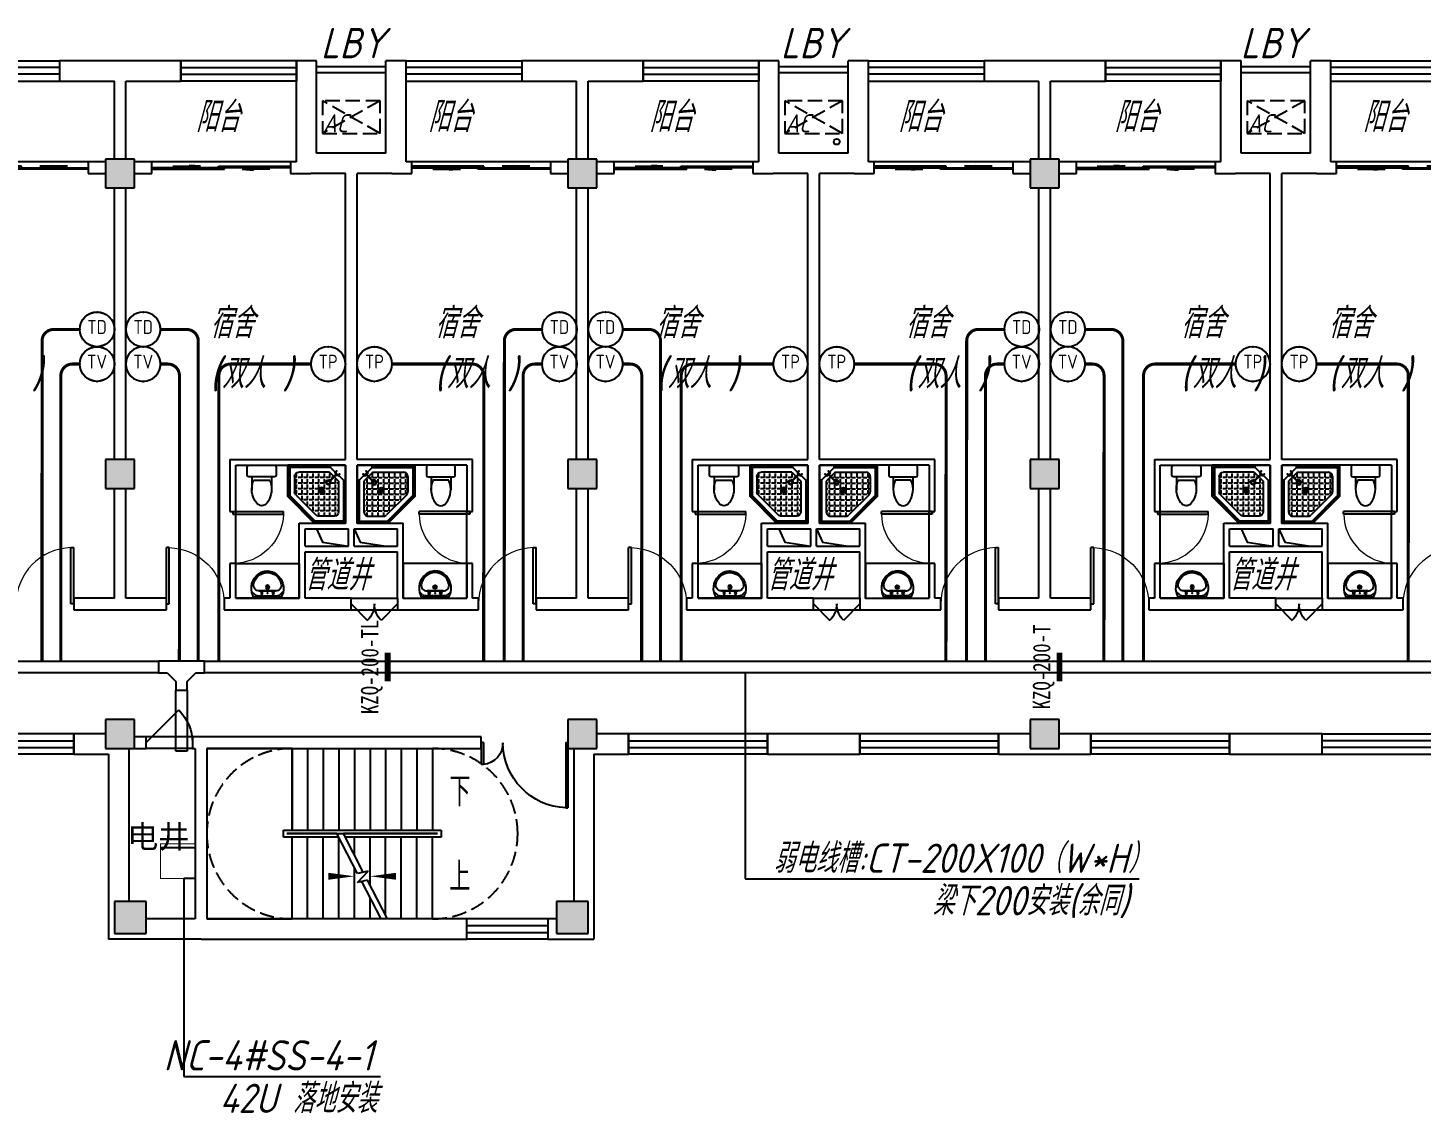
# Model space of a CAD drawing. Extents: x 0 to 2972856, y -1269770 to 0.
# Drawn here: x 2681560 to 2705669, y -1171358 to -1152575 of the extents above; entities that cross this region are included whole.
import ezdxf
from ezdxf.enums import TextEntityAlignment as Align

# ---------------------------------------------------------------- set-up
doc = ezdxf.new("R2010")
doc.units = 0
doc.header["$LTSCALE"] = 1000
doc.header["$PDSIZE"] = 50
doc.linetypes.add('DASH', pattern=[0.35, 0.25, -0.1])
doc.linetypes.add('接地线', pattern=[1.35002, 0.5, -1e-05, 1e-05, 0.5, -0.125, 0.1, -0.125])
for name, color, linetype in [('0000集水坑', 4, 'Continuous'), ('1-建筑底图', 8, 'Continuous'), ('CABLETRAY_DIM', 3, 'Continuous'), ('CABLETRAY_PDS', 4, 'Continuous'), ('EQUIP-通讯', 3, 'Continuous'), ('PUB_TEXT', 7, 'Continuous'), ('WIRE-综合布线', 4, 'Continuous'), ('抗震支吊架', 2, 'Continuous'), ('洁具', 251, 'Continuous'), ('电-线路-接地网', 6, '接地线'), ('空调外机', 251, 'Continuous')]:
    doc.layers.add(name, color=color, linetype=linetype)
doc.styles.add('_TCH_DIM', font='SIMPLEX', dxfattribs={"bigfont": 'GBCBIG'})
doc.styles.add('_TEL_ATTDEF', font='GBENOR', dxfattribs={"width": 0.8, "height": 3, "bigfont": 'GBCBIG'})
doc.styles.add('_TEL_DIM', font='SIMPLEX', dxfattribs={"width": 0.8, "height": 3.5, "bigfont": 'HZTXT'})
doc.styles.add('kzcad', font='', dxfattribs={"width": 0.8})
doc.styles.get("Standard").update_dxf_attribs({"font": 'gbeitc.shx', "bigfont": 'gbcbig.shx'})
doc.styles.add('黑体', font='')
doc.styles.get('kzcad').set_extended_font_data('SimSun')
doc.styles.get('黑体').set_extended_font_data('SimHei')
doc.linetypes.add('JIEDI', pattern='A,1.25,-0.25,0.25,-0.25,0.625,["/",Standard,S=0.6,R=0,X=0,Y=-0.3],0.625,-0.25,0.25,-0.25', length=4)

# ---------------------------------------------------------------- blocks, each defined once
blk = doc.blocks.new('19寸标准机柜')
at = {"layer": 'CABLETRAY_PDS'}
blk.add_line((-300, 0), (-100, 0), dxfattribs=at)
at = {"layer": '电-线路-接地网', "color": 3, "linetype": 'JIEDI', "const_width": 15}
blk.add_lwpolyline([(-300, 0), (300, 0), (300, -600), (-300, -600)], close=True, dxfattribs=at)
at = {"layer": '电-线路-接地网', "color": 3, "linetype": 'JIEDI'}
blk.add_lwpolyline([(-300, -531), (300, -531)], dxfattribs=at)
blk = doc.blocks.new('$equip$00003204')
at = {"const_width": 0.05}
blk.add_lwpolyline([(0, 0.5, -1), (0, -0.5, -1), (0, 0.5, 0.021884)], format="xyb", dxfattribs=at)
blk.add_circle((0, 0), 0.5)
for p in [(0, 0.5), (-0.5, 0), (0.5, 0), (0, -0.5)]:
    blk.add_point(p)
at = {"color": 7, "style": '_TEL_ATTDEF'}
blk.add_attdef('$TEXT$', text='', height=0.4, dxfattribs=at).set_placement((0, 0), align=Align.MIDDLE_CENTER)
at = {"color": 7, "style": '_TEL_DIM', "flags": 1}
for tag in ['A', 'REMARK']:
    blk.add_attdef(tag, text='', height=0.00002, dxfattribs=at).set_placement((0, 0), align=Align.MIDDLE_CENTER)
blk = doc.blocks.new('$equip$00003209')
at = {"const_width": 0.05}
blk.add_lwpolyline([(0, 0.5, -1), (0, -0.5, -1), (0, 0.5, 0.021884)], format="xyb", dxfattribs=at)
blk.add_circle((0, 0), 0.5)
for p in [(0, 0.5), (-0.5, 0), (0.5, 0), (0, -0.5)]:
    blk.add_point(p)
at = {"color": 7, "style": '_TEL_ATTDEF'}
blk.add_attdef('$TEXT$', text='', height=0.4, dxfattribs=at).set_placement((0, 0), align=Align.MIDDLE_CENTER)
at = {"color": 7, "style": '_TEL_DIM', "flags": 1}
for tag in ['A', 'REMARK']:
    blk.add_attdef(tag, text='', height=0.00002, dxfattribs=at).set_placement((0, 0), align=Align.MIDDLE_CENTER)
blk = doc.blocks.new('$equip$00003208')
at = {"const_width": 0.05}
blk.add_lwpolyline([(0, 0.5, -1), (0, -0.5, -1), (0, 0.5, 0.021884)], format="xyb", dxfattribs=at)
blk.add_circle((0, 0), 0.5)
for p in [(0, 0.5), (-0.5, 0), (0.5, 0), (0, -0.5)]:
    blk.add_point(p)
at = {"color": 7, "style": '_TEL_ATTDEF'}
blk.add_attdef('$TEXT$', text='', height=0.4, dxfattribs=at).set_placement((0, 0), align=Align.MIDDLE_CENTER)
at = {"color": 7, "style": '_TEL_DIM', "flags": 1}
for tag in ['A', 'REMARK']:
    blk.add_attdef(tag, text='', height=0.00002, dxfattribs=at).set_placement((0, 0), align=Align.MIDDLE_CENTER)
blk = doc.blocks.new('2t21gqw')
at = {"layer": '0000集水坑'}
blk.add_circle((20400, 400), 50, dxfattribs=at)
blk = doc.blocks.new('1F平面-CAD导入_dwg_Drawing4_t3_dwg_$plan$00001613-474159-1F-927810-1F')
at = {"layer": '洁具'}
for p, q in [((-30, 250), (-170, 250)), ((-200, 170), (-430, 170)), ((-260, -140), (-260, 140)), ((-200, -170), (-200, -220)), ((-170, -250), (-30, -250))]:
    blk.add_line(p, q, dxfattribs=at)
for points in [[(-200, 220), (-200, 170), (-200, -170), (-430, -170)], [(0, -220), (0, 220)]]:
    blk.add_lwpolyline(points, dxfattribs=at)
for centre, radius, start, end in [((-170, 220), 30, 90, 180), ((-30, 220), 30, 0, 90), ((-590, 0), 110, 123.4509, 236.5491), ((-413, -227), 398, 67.4505, 126.6381), ((-413, 227), 398, 233.3619, 292.5495), ((-170, -220), 30, 180, 270), ((-30, -220), 30, 270, 0)]:
    blk.add_arc(centre, radius, start, end, dxfattribs=at)
blk = doc.blocks.new('$lvtry$00000169')
at = {"color": 0}
for p, q in [((259, -36), (259, 0)), ((259, -36), (36, -259)), ((276, -120), (120, -276)), ((144, -151), (291, -298)), ((151, -144), (298, -291)), ((173, -309), (173, -239)), ((183, -213), (205, -213)), ((220, -213), (243, -213)), ((259, -24), (976, -24)), ((259, -36), (964, -36)), ((270, -213), (270, -143)), ((270, -213), (340, -213)), ((270, -263), (270, -239)), ((276, -120), (808, -120)), ((366, -213), (366, -143)), ((366, -213), (436, -213)), ((366, -309), (366, -239)), ((462, -213), (462, -143)), ((462, -213), (532, -213)), ((462, -309), (462, -239)), ((558, -213), (558, -143)), ((558, -213), (628, -213)), ((558, -309), (558, -239)), ((655, -213), (655, -143)), ((655, -213), (725, -213)), ((655, -309), (655, -239)), ((751, -213), (751, -143)), ((751, -213), (821, -213)), ((751, -309), (751, -239)), ((847, -213), (847, -143)), ((847, -213), (880, -213)), ((847, -309), (847, -239)), ((880, -192), (880, -460)), ((964, -36), (976, -24)), ((964, -36), (964, -525)), ((976, -24), (976, -530)), ((36, -259), (0, -259)), ((24, -259), (24, -976)), ((36, -259), (36, -964)), ((120, -276), (120, -808)), ((120, -309), (147, -309)), ((120, -405), (147, -405)), ((173, -309), (243, -309)), ((173, -405), (173, -335)), ((173, -405), (243, -405)), ((173, -501), (173, -431)), ((270, -405), (270, -335)), ((270, -405), (340, -405)), ((270, -501), (270, -431)), ((334, -309), (340, -309)), ((366, -309), (436, -309)), ((366, -405), (366, -335)), ((366, -405), (379, -405)), ((366, -501), (366, -431)), ((462, -309), (532, -309)), ((462, -405), (462, -335)), ((462, -405), (532, -405)), ((462, -501), (462, -431)), ((558, -309), (628, -309)), ((558, -405), (558, -335)), ((558, -405), (628, -405)), ((558, -501), (558, -431)), ((655, -309), (725, -309)), ((655, -405), (655, -335)), ((655, -405), (725, -405)), ((655, -501), (655, -431)), ((751, -309), (821, -309)), ((751, -405), (751, -335)), ((751, -405), (821, -405)), ((751, -501), (751, -431)), ((847, -309), (880, -309)), ((847, -405), (847, -335)), ((847, -405), (880, -405)), ((847, -501), (847, -431)), ((120, -501), (147, -501)), ((120, -598), (147, -598)), ((120, -694), (147, -694)), ((173, -501), (243, -501)), ((173, -598), (173, -528)), ((173, -598), (243, -598)), ((173, -694), (173, -624)), ((173, -694), (243, -694)), ((173, -790), (173, -720)), ((270, -501), (340, -501)), ((270, -598), (270, -528)), ((270, -598), (340, -598)), ((270, -694), (270, -624)), ((270, -694), (340, -694)), ((270, -790), (270, -720)), ((366, -501), (436, -501)), ((366, -598), (366, -528)), ((366, -598), (436, -598)), ((366, -694), (366, -624)), ((366, -694), (436, -694)), ((366, -790), (366, -720)), ((462, -501), (532, -501)), ((462, -598), (462, -528)), ((462, -598), (532, -598)), ((462, -694), (462, -624)), ((462, -694), (532, -694)), ((462, -790), (462, -720)), ((859, -511), (511, -859)), ((964, -525), (525, -964)), ((976, -530), (530, -976)), ((558, -501), (628, -501)), ((558, -598), (558, -528)), ((558, -598), (628, -598)), ((558, -694), (558, -624)), ((558, -694), (628, -694)), ((558, -790), (558, -720)), ((655, -501), (725, -501)), ((655, -598), (655, -528)), ((655, -598), (725, -598)), ((655, -694), (655, -624)), ((655, -694), (676, -694)), ((751, -501), (821, -501)), ((751, -598), (751, -528)), ((751, -598), (773, -598)), ((847, -501), (867, -501)), ((964, -525), (976, -530)), ((36, -964), (24, -976)), ((36, -964), (525, -964)), ((120, -790), (147, -790)), ((173, -790), (243, -790)), ((173, -878), (173, -816)), ((192, -880), (460, -880)), ((270, -790), (340, -790)), ((270, -880), (270, -816)), ((366, -790), (436, -790)), ((366, -880), (366, -816)), ((462, -790), (532, -790)), ((462, -880), (462, -816)), ((525, -964), (530, -976)), ((558, -790), (580, -790)), ((24, -976), (530, -976))]:
    blk.add_line(p, q, dxfattribs=at)
blk.add_lwpolyline([(0, 0), (0, -1000), (540, -1000), (1000, -540), (1000, 0)], close=True)
for points in [[(0, 0), (0, -1000)], [(0, 0), (1000, 0)], [(1000, 0), (1000, -540)], [(136, -190), (148, -178), (132, -162), (121, -174)], [(190, -136), (178, -148), (162, -132), (174, -121)], [(1000, -540), (540, -1000)], [(0, -1000), (540, -1000)]]:
    blk.add_lwpolyline(points, close=True, dxfattribs=at)
for radius in [43.8, 31.1]:
    blk.add_circle((416, -428), radius, dxfattribs=at)
for centre, radius, start, end in [((808, -192), 72, 0, 90), ((296, -296), 40.6, 142.583, 128.4197), ((296, -296), 28.6, 145.828, 125.6599), ((808, -460), 72, 315, 0), ((192, -808), 72, 180, 270), ((460, -808), 72, 270, 315)]:
    blk.add_arc(centre, radius, start, end, dxfattribs=at)
for p in [(103, -156, 0), (156, -102, 0), (416, -428, 0)]:
    blk.add_point(p, dxfattribs=at)
blk = doc.blocks.new('$lvtry$00000178')
at = {"color": 0}
for p, q in [((-238, 0), (238, 0)), ((-214, -36), (-272, -91)), ((-180, -23), (180, -23)), ((-142, -105), (140, -105)), ((140, -105), (-142, -105)), ((216, -37), (268, -91))]:
    blk.add_line(p, q, dxfattribs=at)
blk.add_lwpolyline([(-104, -430, 0.224698), (110, -425, 0.348046), (269, -79), (239, 0), (-241, 0), (-271, -79, 0.356844)], format="xyb", close=True, dxfattribs=at)
for centre, radius in [((-100, -65), 16.3), ((1, -172), 31.6), ((100, -65), 16.3)]:
    blk.add_circle(centre, radius, dxfattribs=at)
at = {"color": 0, "lineweight": 13}
blk.add_circle((1, -172), 23, dxfattribs=at)
at = {"color": 0}
for centre, radius, start, end in [((-142, -205), 100, 90, 190.5602), ((-1, -179), 243, 190.5602, 349.4398), ((-180, -73), 50, 90, 133.181), ((140, -205), 100, 349.4398, 90), ((180, -73), 50, 44.5607, 90)]:
    blk.add_arc(centre, radius, start, end, dxfattribs=at)
for p in [(0, -65), (1, -172)]:
    blk.add_point(p, dxfattribs=at)
blk = doc.blocks.new('A$C70365C93')
at = {"layer": '洁具'}
blk.add_lwpolyline([(-1900, 2300), (-1900, 1700), (-800, 1700), (-800, 2300)], close=True, dxfattribs=at)
blk.add_blockref('$lvtry$00000178', (-1350, 2280), dxfattribs=at)
at = {"layer": '洁具', "rotation": 180}
blk.add_blockref('$lvtry$00000169', (0, 0), dxfattribs=at)
at = {"layer": '洁具', "extrusion": (0, 0, -1), "xscale": -1, "zscale": -1, "rotation": 90}
blk.add_blockref('1F平面-CAD导入_dwg_Drawing4_t3_dwg_$plan$00001613-474159-1F-927810-1F', (1450, 0), dxfattribs=at)
blk = doc.blocks.new('A$Cf5a72a1b')
at = {"layer": '空调外机', "linetype": 'DASH'}
for p, q in [((1000, 563), (0, 0)), ((1000, 0), (0, 563))]:
    blk.add_line(p, q, dxfattribs=at)
blk.add_lwpolyline([(1000, 563), (0, 563), (0, 0), (1000, 0)], close=True, dxfattribs=at)
at = {"layer": 'PUB_TEXT'}
blk.add_text('AC', height=315, dxfattribs=at).set_placement((5, 18))
blk = doc.blocks.new('$WINLIB2D$00000001')
at = {"color": 0}
for points in [[(-0.5, 0.5), (-0.5, -0.5)], [(-0.5, 0.5), (0.5, 0.5)], [(0.5, -0.5), (0.5, 0.5)], [(0.5, 0.167), (-0.5, 0.167)], [(0.5, -0.167), (-0.5, -0.167)], [(-0.5, -0.5), (0.5, -0.5)]]:
    blk.add_lwpolyline(points, dxfattribs=at)
blk = doc.blocks.new('$DorLib2D$00000131')
at = {"color": 0, "linetype": 'Continuous'}
for p, q in [((-0.5, 0.125), (-0.5, 0)), ((0.019, 0.125), (-0.5, 0.125)), ((0.019, 0), (0.019, 0.125)), ((0.15, 0.125), (0.232, 0.197)), ((0.35, 0.125), (0.15, 0.125)), ((0.232, 0.197), (0.232, 0.125)), ((-0.5, 0), (0.019, 0)), ((-0.024, 0), (0.5, 0)), ((-0.024, -0.125), (-0.024, 0)), ((0.5, 0), (0.5, -0.125)), ((-0.35, -0.125), (-0.15, -0.125)), ((-0.232, -0.197), (-0.232, -0.125)), ((-0.15, -0.125), (-0.232, -0.197)), ((0.5, -0.125), (-0.024, -0.125))]:
    blk.add_line(p, q, dxfattribs=at)
blk = doc.blocks.new('$DorLib2D$00000114')
at = {"color": 0}
blk.add_line((0.5, 0), (-0.207, 0.707), dxfattribs=at)
blk.add_arc((0.5, 0), 1, 135, 180, dxfattribs=at)
blk = doc.blocks.new('$DorLib2D$00000225')
at = {"color": 0}
for p, q in [((0.475, -0.001), (0.475, 0.752)), ((0.475, 0.752), (0.5, 0.752)), ((0.5, -0.001), (0.5, 0.752)), ((-0.5, 0), (-0.5, 0.252)), ((-0.475, 0.252), (-0.5, 0.252)), ((-0.475, 0), (-0.475, 0.252)), ((-0.475, 0), (-0.5, 0)), ((0.475, -0.001), (0.5, -0.001))]:
    blk.add_line(p, q, dxfattribs=at)
for centre, radius, start, end in [((0.505, -0.002), 0.755, 92.2493, 179.7238), ((-0.501, 0.003), 0.251, 359.7899, 84.0974)]:
    blk.add_arc(centre, radius, start, end, dxfattribs=at)
blk = doc.blocks.new('$DorLib2D$00000116')
at = {"color": 0}
for p, q in [((-0.5, 0), (-0.146, 0.354)), ((0.5, 0), (0.146, 0.354))]:
    blk.add_line(p, q, dxfattribs=at)
for centre, start, end in [((-0.5, 0), 0, 45), ((0.5, 0), 135, 180)]:
    blk.add_arc(centre, 0.5, start, end, dxfattribs=at)
blk = doc.blocks.new('$DorLib2D$00000001')
for p, q in [((0.45, 0.975), (0.5, 0.975)), ((0.45, 0), (0.45, 0.975)), ((0.5, 0), (0.5, 0.975)), ((0.5, 0), (0.45, 0))]:
    blk.add_line(p, q)
at = {"lineweight": 13}
blk.add_arc((0.475, 0), 0.975, 91.4693, 180, dxfattribs=at)
blk = doc.blocks.new('1-三层建筑底图')
at = {"layer": '1-建筑底图'}
for points in [[(7950, 75700), (7450, 75700), (7450, 75200), (7950, 75200)], [(15950, 75700), (15450, 75700), (15450, 75200), (15950, 75200)], [(23950, 75700), (23450, 75700), (23450, 75200), (23950, 75200)], [(7950, 70500), (7450, 70500), (7450, 70000), (7950, 70000)], [(15950, 70500), (15450, 70500), (15450, 70000), (15950, 70000)], [(23950, 70500), (23450, 70500), (23450, 70000), (23950, 70000)], [(7950, 66000), (7450, 66000), (7450, 65500), (7950, 65500)], [(15950, 66000), (15450, 66000), (15450, 65500), (15950, 65500)], [(23950, 66000), (23450, 66000), (23450, 65500), (23950, 65500)], [(8150, 62850), (7600, 62850), (7600, 62300), (8150, 62300)], [(15800, 62850), (15250, 62850), (15250, 62300), (15800, 62300)]]:
    blk.add_hatch(color=256, dxfattribs=at).paths.add_polyline_path(points)
for p, q in [((7700, 77400), (6650, 77400)), ((6650, 77400), (6650, 77050)), ((8750, 77400), (7700, 77400)), ((8750, 77050), (8750, 77400)), ((11100, 77400), (10750, 77400)), ((10750, 77400), (10750, 77050)), ((11100, 75800), (11100, 77400)), ((12300, 75800), (12300, 77400)), ((12650, 77400), (12300, 77400)), ((12650, 77050), (12650, 77400)), ((15700, 77400), (14650, 77400)), ((14650, 77400), (14650, 77050)), ((16750, 77400), (15700, 77400)), ((16750, 77050), (16750, 77400)), ((19100, 77400), (18750, 77400)), ((18750, 77400), (18750, 77050)), ((19100, 75800), (19100, 77400)), ((20300, 75800), (20300, 77400)), ((20650, 77400), (20300, 77400)), ((20650, 77050), (20650, 77400)), ((23700, 77400), (22650, 77400)), ((22650, 77400), (22650, 77050)), ((24750, 77400), (23700, 77400)), ((24750, 77050), (24750, 77400)), ((27100, 77400), (26750, 77400)), ((26750, 77400), (26750, 77050)), ((27100, 75800), (27100, 77400)), ((28650, 77400), (28300, 77400)), ((28300, 75800), (28300, 77400)), ((28650, 77050), (28650, 77400)), ((6650, 77050), (7600, 77050)), ((7600, 75700), (7600, 77050)), ((7800, 77050), (8750, 77050)), ((7800, 75700), (7800, 77050)), ((10750, 75650), (10750, 77050)), ((12650, 75650), (12650, 77050)), ((14650, 77050), (15600, 77050)), ((15600, 75700), (15600, 77050)), ((15800, 77050), (16750, 77050)), ((15800, 75700), (15800, 77050)), ((18750, 75650), (18750, 77050)), ((20650, 75650), (20650, 77050)), ((22650, 77050), (23600, 77050)), ((23600, 75700), (23600, 77050)), ((23800, 77050), (24750, 77050)), ((23800, 75700), (23800, 77050)), ((26750, 75650), (26750, 77050)), ((28650, 75650), (28650, 77050)), ((11700, 75800), (11100, 75800)), ((12300, 75800), (11700, 75800)), ((19700, 75800), (19100, 75800)), ((20300, 75800), (19700, 75800)), ((27700, 75800), (27100, 75800)), ((28300, 75800), (27700, 75800)), ((7150, 75650), (4750, 75650)), ((7450, 75650), (7150, 75650)), ((7150, 75650), (7150, 75450)), ((7950, 75700), (7450, 75700)), ((7450, 75700), (7450, 75200)), ((7950, 75200), (7950, 75700)), ((8250, 75650), (7950, 75650)), ((8250, 75450), (8250, 75650)), ((10650, 75650), (8250, 75650)), ((10750, 75650), (10650, 75650)), ((10650, 75650), (10650, 75450)), ((12750, 75650), (12650, 75650)), ((15150, 75650), (12750, 75650)), ((12750, 75450), (12750, 75650)), ((15450, 75650), (15150, 75650)), ((15150, 75650), (15150, 75450)), ((15950, 75700), (15450, 75700)), ((15450, 75700), (15450, 75200)), ((15950, 75200), (15950, 75700)), ((16250, 75650), (15950, 75650)), ((16250, 75450), (16250, 75650)), ((18650, 75650), (16250, 75650)), ((18750, 75650), (18650, 75650)), ((18650, 75650), (18650, 75450)), ((20750, 75650), (20650, 75650)), ((23150, 75650), (20750, 75650)), ((20750, 75450), (20750, 75650)), ((23450, 75650), (23150, 75650)), ((23150, 75650), (23150, 75450)), ((23950, 75700), (23450, 75700)), ((23450, 75700), (23450, 75200)), ((23950, 75200), (23950, 75700)), ((24250, 75650), (23950, 75650)), ((24250, 75450), (24250, 75650)), ((26650, 75650), (24250, 75650)), ((26750, 75650), (26650, 75650)), ((26650, 75650), (26650, 75450)), ((28750, 75650), (28650, 75650)), ((31150, 75650), (28750, 75650)), ((28750, 75450), (28750, 75650)), ((7150, 75450), (7450, 75450)), ((7950, 75450), (8250, 75450)), ((10650, 75450), (11000, 75450)), ((11600, 75450), (11000, 75450)), ((11600, 70500), (11600, 75450)), ((12400, 75450), (11800, 75450)), ((11800, 70500), (11800, 75450)), ((12400, 75450), (12750, 75450)), ((15150, 75450), (15450, 75450)), ((15950, 75450), (16250, 75450)), ((18650, 75450), (19000, 75450)), ((19600, 75450), (19000, 75450)), ((19600, 70500), (19600, 75450)), ((20400, 75450), (19800, 75450)), ((19800, 70500), (19800, 75450)), ((20400, 75450), (20750, 75450)), ((23150, 75450), (23450, 75450)), ((23950, 75450), (24250, 75450)), ((26650, 75450), (27000, 75450)), ((27600, 75450), (27000, 75450)), ((27600, 70500), (27600, 75450)), ((28400, 75450), (27800, 75450)), ((27800, 70500), (27800, 75450)), ((28400, 75450), (28750, 75450)), ((7450, 75200), (7950, 75200)), ((7600, 70500), (7600, 75200)), ((7800, 70500), (7800, 75200)), ((15450, 75200), (15950, 75200)), ((15600, 70500), (15600, 75200)), ((15800, 70500), (15800, 75200)), ((23450, 75200), (23950, 75200)), ((23600, 70500), (23600, 75200)), ((23800, 70500), (23800, 75200)), ((7950, 70500), (7450, 70500)), ((7450, 70500), (7450, 70000)), ((7950, 70000), (7950, 70500)), ((9600, 70500), (11600, 70500)), ((9600, 70500), (9600, 69600)), ((9700, 70400), (11600, 70400)), ((9700, 69600), (9700, 70400)), ((11600, 69400), (11600, 70400)), ((13800, 70500), (11800, 70500)), ((11800, 69400), (11800, 70400)), ((13700, 70400), (11800, 70400)), ((13700, 70400), (13700, 69600)), ((13800, 69600), (13800, 70500)), ((15950, 70500), (15450, 70500)), ((15450, 70500), (15450, 70000)), ((15950, 70000), (15950, 70500)), ((17600, 70500), (19600, 70500)), ((17600, 70500), (17600, 69600)), ((17700, 70400), (19600, 70400)), ((17700, 69600), (17700, 70400)), ((19600, 69400), (19600, 70400)), ((21800, 70500), (19800, 70500)), ((19800, 69400), (19800, 70400)), ((21700, 70400), (19800, 70400)), ((21700, 70400), (21700, 69600)), ((21800, 69600), (21800, 70500)), ((23950, 70500), (23450, 70500)), ((23450, 70500), (23450, 70000)), ((23950, 70000), (23950, 70500)), ((25600, 70500), (27600, 70500)), ((25600, 70500), (25600, 69600)), ((25700, 70400), (27600, 70400)), ((25700, 69600), (25700, 70400)), ((27600, 69400), (27600, 70400)), ((29800, 70500), (27800, 70500)), ((27800, 69400), (27800, 70400)), ((29700, 70400), (27800, 70400)), ((29700, 70400), (29700, 69600)), ((29800, 69600), (29800, 70500)), ((7450, 70000), (7950, 70000)), ((7600, 68100), (7600, 70000)), ((7800, 68100), (7800, 70000)), ((15450, 70000), (15950, 70000)), ((15600, 68100), (15600, 70000)), ((15800, 68100), (15800, 70000)), ((23450, 70000), (23950, 70000)), ((23600, 68100), (23600, 70000)), ((23800, 68100), (23800, 70000)), ((9600, 69600), (9700, 69600)), ((9700, 68700), (9700, 69600)), ((13700, 68700), (13700, 69600)), ((13700, 69600), (13800, 69600)), ((17600, 69600), (17700, 69600)), ((17700, 68700), (17700, 69600)), ((21700, 68700), (21700, 69600)), ((21700, 69600), (21800, 69600)), ((25600, 69600), (25700, 69600)), ((25700, 68700), (25700, 69600)), ((29700, 68700), (29700, 69600)), ((29700, 69600), (29800, 69600)), ((10800, 69400), (11600, 69400)), ((10800, 68900), (10800, 69400)), ((10900, 69300), (11650, 69300)), ((10900, 69000), (10900, 69300)), ((11650, 69000), (11650, 69300)), ((11750, 69300), (12500, 69300)), ((11750, 69000), (11750, 69300)), ((11800, 69400), (12600, 69400)), ((12500, 69000), (12500, 69300)), ((12600, 68900), (12600, 69400)), ((18800, 69400), (19600, 69400)), ((18800, 68900), (18800, 69400)), ((18900, 69300), (19650, 69300)), ((18900, 69000), (18900, 69300)), ((19650, 69000), (19650, 69300)), ((19750, 69300), (20500, 69300)), ((19750, 69000), (19750, 69300)), ((19800, 69400), (20600, 69400)), ((20500, 69000), (20500, 69300)), ((20600, 68900), (20600, 69400)), ((26800, 69400), (27600, 69400)), ((26800, 68900), (26800, 69400)), ((26900, 69300), (27650, 69300)), ((26900, 69000), (26900, 69300)), ((27650, 69000), (27650, 69300)), ((27750, 69300), (28500, 69300)), ((27750, 69000), (27750, 69300)), ((27800, 69400), (28600, 69400)), ((28500, 69000), (28500, 69300)), ((28600, 68900), (28600, 69400)), ((10900, 69000), (11650, 69000)), ((11750, 69000), (12500, 69000)), ((18900, 69000), (19650, 69000)), ((19750, 69000), (20500, 69000)), ((26900, 69000), (27650, 69000)), ((27750, 69000), (28500, 69000)), ((10800, 68100), (10800, 68900)), ((10900, 68900), (11700, 68900)), ((10900, 68100), (10900, 68900)), ((11700, 68900), (12500, 68900)), ((12500, 68100), (12500, 68900)), ((12600, 68100), (12600, 68900)), ((18800, 68100), (18800, 68900)), ((18900, 68900), (19700, 68900)), ((18900, 68100), (18900, 68900)), ((19700, 68900), (20500, 68900)), ((20500, 68100), (20500, 68900)), ((20600, 68100), (20600, 68900)), ((26800, 68100), (26800, 68900)), ((26900, 68900), (27700, 68900)), ((26900, 68100), (26900, 68900)), ((27700, 68900), (28500, 68900)), ((28500, 68100), (28500, 68900)), ((28600, 68100), (28600, 68900)), ((9700, 68700), (9600, 68700)), ((9600, 68700), (9600, 68100)), ((9700, 68100), (9700, 68700)), ((13800, 68700), (13700, 68700)), ((13700, 68700), (13700, 68100)), ((13800, 68100), (13800, 68700)), ((17700, 68700), (17600, 68700)), ((17600, 68700), (17600, 68100)), ((17700, 68100), (17700, 68700)), ((21800, 68700), (21700, 68700)), ((21700, 68700), (21700, 68100)), ((21800, 68100), (21800, 68700)), ((25700, 68700), (25600, 68700)), ((25600, 68700), (25600, 68100)), ((25700, 68100), (25700, 68700)), ((29800, 68700), (29700, 68700)), ((29700, 68700), (29700, 68100)), ((29800, 68100), (29800, 68700)), ((7600, 68100), (6900, 68100)), ((6900, 68100), (6900, 67900)), ((8500, 68100), (7800, 68100)), ((8500, 67900), (8500, 68100)), ((9600, 68100), (9500, 68100)), ((9500, 68100), (9500, 67900)), ((9700, 68100), (10800, 68100)), ((11700, 68100), (10900, 68100)), ((11700, 68100), (12500, 68100)), ((11700, 67900), (11700, 68100)), ((12500, 68100), (12500, 67900)), ((12600, 68100), (13700, 68100)), ((13900, 68100), (13800, 68100)), ((13900, 67900), (13900, 68100)), ((15600, 68100), (14900, 68100)), ((14900, 68100), (14900, 67900)), ((16500, 68100), (15800, 68100)), ((16500, 67900), (16500, 68100)), ((17600, 68100), (17500, 68100)), ((17500, 68100), (17500, 67900)), ((17700, 68100), (18800, 68100)), ((19700, 68100), (18900, 68100)), ((19700, 68100), (20500, 68100)), ((19700, 67900), (19700, 68100)), ((20500, 68100), (20500, 67900)), ((20600, 68100), (21700, 68100)), ((21900, 68100), (21800, 68100)), ((21900, 67900), (21900, 68100)), ((23600, 68100), (22900, 68100)), ((22900, 68100), (22900, 67900)), ((24500, 68100), (23800, 68100)), ((24500, 67900), (24500, 68100)), ((25600, 68100), (25500, 68100)), ((25500, 68100), (25500, 67900)), ((25700, 68100), (26800, 68100)), ((27700, 68100), (26900, 68100)), ((27700, 68100), (28500, 68100)), ((27700, 67900), (27700, 68100)), ((28500, 68100), (28500, 67900)), ((28600, 68100), (29700, 68100)), ((29900, 68100), (29800, 68100)), ((29900, 67900), (29900, 68100)), ((6900, 67900), (7700, 67900)), ((7700, 67900), (8500, 67900)), ((9500, 67900), (9600, 67900)), ((9600, 67900), (10800, 67900)), ((10800, 67900), (11700, 67900)), ((11700, 67900), (12500, 67900)), ((12500, 67900), (12600, 67900)), ((12600, 67900), (13800, 67900)), ((13800, 67900), (13900, 67900)), ((14900, 67900), (15700, 67900)), ((15700, 67900), (16500, 67900)), ((17500, 67900), (17600, 67900)), ((17600, 67900), (18800, 67900)), ((18800, 67900), (19700, 67900)), ((19700, 67900), (20500, 67900)), ((20500, 67900), (20600, 67900)), ((20600, 67900), (21800, 67900)), ((21800, 67900), (21900, 67900)), ((22900, 67900), (23700, 67900)), ((23700, 67900), (24500, 67900)), ((25500, 67900), (25600, 67900)), ((25600, 67900), (26800, 67900)), ((26800, 67900), (27700, 67900)), ((27700, 67900), (28500, 67900)), ((28500, 67900), (28600, 67900)), ((28600, 67900), (29800, 67900)), ((29800, 67900), (29900, 67900)), ((7950, 66000), (7450, 66000)), ((7450, 66000), (7450, 65500)), ((7950, 65500), (7950, 66000)), ((15950, 66000), (15450, 66000)), ((15450, 66000), (15450, 65500)), ((15950, 65500), (15950, 66000)), ((23950, 66000), (23450, 66000)), ((23450, 66000), (23450, 65500)), ((23950, 65500), (23950, 66000)), ((7450, 65750), (6900, 65750)), ((6900, 65750), (6900, 65400)), ((8150, 65700), (7950, 65700)), ((8150, 65500), (8150, 65700)), ((8950, 65700, 100), (8150, 65700, 100)), ((9100, 65700), (8950, 65700)), ((8950, 65700), (8950, 65500)), ((13950, 65700), (9100, 65700)), ((13950, 65500), (13950, 65700)), ((16500, 65750), (15950, 65750)), ((16500, 65400), (16500, 65750)), ((20500, 65750), (18900, 65750)), ((18900, 65750), (18900, 65400)), ((20500, 65400), (20500, 65750)), ((23450, 65750), (22900, 65750)), ((22900, 65750), (22900, 65400)), ((24500, 65750), (23950, 65750)), ((24500, 65400), (24500, 65750)), ((28500, 65750), (26900, 65750)), ((26900, 65750), (26900, 65400)), ((28500, 65400), (28500, 65750)), ((6900, 65400), (7500, 65400)), ((7450, 65500), (7950, 65500)), ((7500, 65400), (7500, 62200)), ((7850, 65500), (7850, 62850)), ((7950, 65500), (8150, 65500)), ((8950, 65500, 100), (8150, 65500, 100)), ((8950, 65500), (9000, 65500)), ((9000, 65500), (9000, 62550)), ((9200, 65500), (9200, 62550)), ((9200, 65500), (13950, 65500)), ((10675, 65500), (9200, 65500)), ((9200, 65500), (9200, 62550)), ((10675, 65500), (13105, 65500)), ((10675, 65500), (10675, 64085)), ((10675, 64085), (10675, 65500)), ((10945, 65500), (10945, 64085)), ((11215, 65500), (11215, 64085)), ((11485, 65500), (11485, 64085)), ((11755, 65500), (11755, 64085)), ((12025, 65500), (12025, 64085)), ((12295, 65500), (12295, 64085)), ((12565, 65500), (12565, 64085)), ((12835, 65500), (12835, 64085)), ((13105, 65500), (13105, 64085)), ((15450, 65500), (15950, 65500)), ((15550, 65500), (15550, 62850)), ((15900, 65400), (16500, 65400)), ((15900, 65400), (15900, 62200)), ((18900, 65400), (20500, 65400)), ((22900, 65400), (23700, 65400)), ((23450, 65500), (23950, 65500)), ((23700, 65400), (24500, 65400)), ((26900, 65400), (28500, 65400)), ((10525, 63965), (10525, 64085)), ((10525, 64085), (13255, 64085)), ((11481.6, 63965), (10525, 63965)), ((11450.4, 64025), (10585, 64025)), ((10585, 64025), (10585, 64025)), ((10585, 64025), (11450.4, 64025)), ((11450.4, 64025), (10675, 64025)), ((10675, 64025), (13105, 64025)), ((10675, 62550), (10675, 63965)), ((10675, 62550), (10675, 63965)), ((10945, 62550), (10945, 63965)), ((11215, 62550), (11215, 63965)), ((11807.2, 63338.3), (11450.4, 64025)), ((11485, 62550), (11485, 63958.5)), ((13105, 64025), (11563.1, 64025)), ((11908.3, 63360.7), (11563.1, 64025)), ((13195, 64025), (11563.1, 64025)), ((11563.1, 64025), (13195, 64025)), ((13255, 63965), (11594.3, 63965)), ((11755, 63655.7), (11755, 63965)), ((12025, 63136.1), (12025, 63965)), ((12295, 62616.5), (12295, 63965)), ((12565, 62550), (12565, 63965)), ((12835, 62550), (12835, 63965)), ((13105, 64025), (13105, 64025)), ((13105, 62550), (13105, 63965)), ((13195, 64025), (13195, 64025)), ((13255, 64085), (13255, 63965)), ((11755, 62550), (11755, 63438.9)), ((11989.6, 63378.6), (11807.2, 63338.3)), ((11807.7, 63180.5), (11989.6, 63378.6)), ((11982, 63218.9), (11807.7, 63180.5)), ((12216.9, 62550), (11880.9, 63196.6)), ((12329.6, 62550), (11982, 63218.9)), ((8150, 62850), (7600, 62850)), ((7600, 62850), (7600, 62300)), ((8150, 62300), (8150, 62850)), ((12025, 62550), (12025, 62919.3)), ((15800, 62850), (15250, 62850)), ((15250, 62850), (15250, 62300)), ((15800, 62300), (15800, 62850)), ((9000, 62550), (8150, 62550)), ((13699, 62550), (9200, 62550)), ((9200, 62550), (10675, 62550)), ((12216.9, 62550), (10675, 62550)), ((13105, 62550), (12329.6, 62550)), ((13699, 62200), (13699, 62550)), ((15250, 62550), (15099, 62550)), ((15099, 62550), (15099, 62200)), ((7600, 62300), (8150, 62300)), ((15250, 62300), (15800, 62300)), ((9100, 62200), (7500, 62200)), ((9100, 62200), (13699, 62200)), ((15099, 62200), (15900, 62200))]:
    blk.add_line(p, q, dxfattribs=at)
at = {"layer": '1-建筑底图', "color": 9, "linetype": 'DASH'}
for p, q in [((9200, 64025), (9200, 64025)), ((14580, 64025), (14580, 64025))]:
    blk.add_line(p, q, dxfattribs=at)
at = {"layer": '1-建筑底图'}
for points in [[(11100, 77300), (12300, 77300)], [(11100, 77200), (12300, 77200)], [(19100, 77300), (20300, 77300)], [(19100, 77200), (20300, 77200)], [(27100, 77300), (28300, 77300)], [(27100, 77200), (28300, 77200)], [(11100, 69300), (11203.6, 69069.7), (11650, 69000)], [(11750, 69300), (11853.6, 69069.7), (12300, 69000)], [(19100, 69300), (19203.6, 69069.7), (19650, 69000)], [(19750, 69300), (19853.6, 69069.7), (20300, 69000)], [(27100, 69300), (27203.6, 69069.7), (27650, 69000)], [(27750, 69300), (27853.6, 69069.7), (28300, 69000)]]:
    blk.add_lwpolyline(points, dxfattribs=at)
at = {"layer": '1-建筑底图', "color": 9, "linetype": 'DASH'}
for points in [[(10675, 65500, 0.4142136), (9200, 64025)], [(13105, 65500, -0.4142136), (14580, 64025)], [(10675, 62550, -0.4142136), (9200, 64025)], [(13105, 62550, 0.4142136), (14580, 64025)]]:
    blk.add_lwpolyline(points, format="xyb", dxfattribs=at)
at = {"layer": '1-建筑底图'}
for points in [[(13240, 64762.5, 0, 0, 0), (9937.5, 64762.5, 0, 0, 0), (9937.5, 63287.5, 0, 0, 0), (11755, 63287.5, 0, 120, 0), (11305, 63287.5, 0, 0, 0)], [(13240, 63287.5, 0, 0, 0), (12025, 63287.5, 0, 120, 0), (12475, 63287.5, 0, 0, 0)]]:
    blk.add_lwpolyline(points, format="xyseb", dxfattribs=at)
for name, p, xscale, yscale, zscale, rotation in [('$WINLIB2D$00000001', (5650, 77225), -2000, 350, -2000, 180.000000000001), ('$WINLIB2D$00000001', (9750, 77225), 2000, 350, 2000, 179.999999999997), ('$WINLIB2D$00000001', (13650, 77225), -2000, 350, -2000, 179.9999999999959), ('$WINLIB2D$00000001', (17750, 77225), 2000, 350, 2000, 180.0000000000061), ('$WINLIB2D$00000001', (21650, 77225), -2000, 350, -2000, 179.9999999999959), ('$WINLIB2D$00000001', (25750, 77225), 2000, 350, 2000, 180.000000000002), ('$WINLIB2D$00000001', (29650, 77225), -2000, 350, -2000, 180), ('$DorLib2D$00000131', (5950, 75550), -2400, -200, -2400, 180), ('$DorLib2D$00000131', (9450, 75550), 2400, -200, 2400, 180), ('$DorLib2D$00000131', (13950, 75550), -2400, -200, -2400, 180), ('$DorLib2D$00000131', (17450, 75550), 2400, -200, 2400, 180), ('$DorLib2D$00000131', (21950, 75550), -2400, -200, -2400, 180), ('$DorLib2D$00000131', (25450, 75550), 2400, -200, 2400, 180), ('$DorLib2D$00000131', (29950, 75550), -2400, -200, -2400, 180), ('$DorLib2D$00000001', (9650, 69150), 900, -900, 900, 90), ('$DorLib2D$00000001', (13750, 69150), 900, 900, 900, 90), ('$DorLib2D$00000001', (17650, 69150), 900, -900, 900, 90), ('$DorLib2D$00000001', (21750, 69150), 900, 900, 900, 90), ('$DorLib2D$00000001', (25650, 69150), 900, -900, 900, 90), ('$DorLib2D$00000001', (29750, 69150), 900, 900, 900, 90), ('$DorLib2D$00000114', (8550, 65600), 800, -800, 200, 180), ('$WINLIB2D$00000001', (5700, 65575), 2400, 350, 2400, 179.9999999999996), ('$DorLib2D$00000225', (14700, 65600), -1500, 1500, 200, 180), ('$WINLIB2D$00000001', (17700, 65575), -2400, -350, -2400, 359.9999999999807), ('$WINLIB2D$00000001', (21700, 65575), -2400, -350, -2400, 359.9999999999807), ('$WINLIB2D$00000001', (25700, 65575), -2400, -350, -2400, 359.9999999999812), ('$WINLIB2D$00000001', (29700, 65575), 2400, -350, 2400, 359.9999999999812), ('$WINLIB2D$00000001', (14399, 62375), 1400, -350, 1400, 180)]:
    blk.add_blockref(name, p, dxfattribs=dict(at, xscale=xscale, yscale=yscale, zscale=zscale, rotation=rotation))
for name, p in [('A$Cf5a72a1b', (11200.5, 76143.8)), ('A$Cf5a72a1b', (19200.5, 76143.8)), ('A$Cf5a72a1b', (27200.5, 76143.8)), ('2t21gqw', (-300, 75600))]:
    blk.add_blockref(name, p, dxfattribs=at)
at = {"layer": '1-建筑底图', "xscale": -1, "rotation": 180}
for p in [(11600, 70400), (19600, 70400), (27600, 70400)]:
    blk.add_blockref('A$C70365C93', p, dxfattribs=at)
at = {"layer": '1-建筑底图', "rotation": 180}
for p in [(11800, 70400), (19800, 70400), (27800, 70400)]:
    blk.add_blockref('A$C70365C93', p, dxfattribs=at)
at = {"layer": '1-建筑底图'}
for name, p, xscale, yscale, zscale in [('$DorLib2D$00000001', (6400, 68000), 1000, 1000, 1000), ('$DorLib2D$00000001', (9000, 68000), -1000, 1000, -1000), ('$DorLib2D$00000001', (14400, 68000), 1000, 1000, 1000), ('$DorLib2D$00000001', (17000, 68000), -1000, 1000, -1000), ('$DorLib2D$00000001', (22400, 68000), 1000, 1000, 1000), ('$DorLib2D$00000001', (25000, 68000), -1000, 1000, -1000), ('$DorLib2D$00000001', (30400, 68000), 1000, 1000, 1000), ('$DorLib2D$00000116', (12100, 68000), 800, -800, 200), ('$DorLib2D$00000116', (20100, 68000), 800, -800, 200), ('$DorLib2D$00000116', (28100, 68000), 800, -800, 200)]:
    blk.add_blockref(name, p, dxfattribs=dict(at, xscale=xscale, yscale=yscale, zscale=zscale))
for s, p in [('LBY', (11172.4, 77445.1)), ('LBY', (19130.1, 77445.1)), ('LBY', (27087.7, 77445.1)), ('阳台', (9007.2, 76168.1)), ('阳台', (13027, 76168.1)), ('阳台', (16853.7, 76168.1)), ('阳台', (21164.3, 76168.1)), ('阳台', (24903.3, 76168.1)), ('阳台', (29204, 76168.1)), ('宿舍', (9250.7, 72600.3)), ('宿舍', (13140.6, 72600.3)), ('宿舍', (16961.4, 72600.3)), ('宿舍', (21283.6, 72600.3)), ('宿舍', (26045.4, 72600.3)), ('宿舍', (28604.1, 72600.3)), (')', (6171.2, 71728.2)), ('(', (9250.7, 71728.2)), ('双人', (9460.7, 71728.2)), (')', (10510.7, 71728.2)), ('(', (13140.6, 71728.2)), ('双人', (13350.6, 71728.2)), (')', (14400.6, 71728.2)), ('(', (16961.4, 71728.2)), ('双人', (17171.4, 71728.2)), (')', (18221.4, 71728.2)), ('(', (21283.6, 71728.2)), ('双人', (21493.6, 71728.2)), (')', (22543.6, 71728.2)), ('(', (26045.4, 71728.2)), ('双人', (26255.4, 71728.2)), (')', (27305.4, 71728.2)), ('(', (28604.1, 71728.2)), ('双人', (28814.1, 71728.2)), (')', (29864.1, 71728.2)), ('管道井', (10885.3, 68237)), ('管道井', (18885.3, 68237)), ('管道井', (26885.3, 68237))]:
    blk.add_text(s, height=525, dxfattribs=at).set_placement(p)
at = {"layer": '1-建筑底图', "color": 7, "style": '_TCH_DIM'}
for s, p in [('下', (13397.5, 64500)), ('上', (13397.5, 63025))]:
    blk.add_text(s, height=506.4, dxfattribs=at).set_placement(p)
at = {"layer": '1-建筑底图', "style": '黑体'}
blk.add_text('电井', height=394.3, dxfattribs=at).set_placement((7822.7, 63776.1))

msp = doc.modelspace()

# ---------------------------------------------------------------- linework, layer by layer
at = {"layer": 'CABLETRAY_DIM', "linetype": 'ByBlock'}
for p, q in [((2693973, -1163737), (2693973, -1167304)), ((2684256, -1167296), (2684256, -1170725)), ((2693973, -1167304), (2700788, -1167304)), ((2684256, -1170725), (2687664, -1170725))]:
    msp.add_line(p, q, dxfattribs=at)
at = {"layer": 'CABLETRAY_PDS', "linetype": 'ByBlock'}
for p, q in [((2675560, -1163537), (2683819, -1163537)), ((2683819, -1163737), (2675560, -1163737)), ((2683819, -1163537), (2683819, -1163737)), ((2684619, -1163537), (2683819, -1163537)), ((2683819, -1163537), (2683819, -1163737)), ((2683819, -1163737), (2683969, -1163737)), ((2683969, -1163737), (2684119, -1163887)), ((2684319, -1163887), (2684469, -1163737)), ((2684469, -1163737), (2684619, -1163737)), ((2684619, -1163737), (2684619, -1163537)), ((2684619, -1163537), (2771300, -1163537)), ((2684619, -1163737), (2684619, -1163537)), ((2771300, -1163737), (2684619, -1163737)), ((2684119, -1163887), (2684119, -1164037)), ((2684319, -1164037), (2684319, -1163887)), ((2684119, -1165096), (2684119, -1164037)), ((2684119, -1164037), (2684319, -1164037)), ((2684119, -1164037), (2684319, -1164037)), ((2684319, -1164037), (2684319, -1165096)), ((2684319, -1165096), (2684119, -1165096))]:
    msp.add_line(p, q, dxfattribs=at)
at = {"layer": 'WIRE-综合布线', "linetype": 'Continuous', "const_width": 52.5}
for points in [[(2682457, -1157795), (2682005, -1157795, 0.414214), (2681805, -1157995), (2681804, -1163537)], [(2683856, -1157795), (2684308, -1157795, -0.414214), (2684508, -1157995), (2684507, -1163537)], [(2690457, -1157795), (2690005, -1157795, 0.414214), (2689805, -1157995), (2689804, -1163537)], [(2691856, -1157795), (2692308, -1157795, -0.414214), (2692508, -1157995), (2692507, -1163537)], [(2698457, -1157795), (2698005, -1157795, 0.414214), (2697805, -1157995), (2697804, -1163537)], [(2699856, -1157795), (2700308, -1157795, -0.414214), (2700508, -1157995), (2700507, -1163537)], [(2682457, -1158393), (2682331, -1158393, 0.414214), (2682131, -1158593), (2682130, -1163537)], [(2683856, -1158393), (2683982, -1158393, -0.414214), (2684182, -1158593), (2684181, -1163537)], [(2684865, -1163537), (2684866, -1158593, -0.414214), (2685066, -1158393), (2686456, -1158393)], [(2689447, -1163537), (2689448, -1158593, 0.414214), (2689248, -1158393), (2687857, -1158393)], [(2690457, -1158393), (2690331, -1158393, 0.414214), (2690131, -1158593), (2690130, -1163537)], [(2691856, -1158393), (2691982, -1158393, -0.414214), (2692182, -1158593), (2692181, -1163537)], [(2692865, -1163537), (2692866, -1158593, -0.414214), (2693066, -1158393), (2694456, -1158393)], [(2697447, -1163537), (2697448, -1158593, 0.414214), (2697248, -1158393), (2695857, -1158393)], [(2698457, -1158393), (2698331, -1158393, 0.414214), (2698131, -1158593), (2698130, -1163537)], [(2699856, -1158393), (2699982, -1158393, -0.414214), (2700182, -1158593), (2700181, -1163537)], [(2700865, -1163537), (2700866, -1158593, -0.414214), (2701066, -1158393), (2702456, -1158393)], [(2705447, -1163537), (2705448, -1158593, 0.414214), (2705248, -1158393), (2703857, -1158393)]]:
    msp.add_lwpolyline(points, format="xyb", dxfattribs=at)
at = {"layer": '抗震支吊架', "color": 2, "const_width": 100}
for points in [[(2687785, -1163887), (2687785, -1163387)], [(2699411, -1163887), (2699411, -1163387)]]:
    msp.add_lwpolyline(points, dxfattribs=at)

# ---------------------------------------------------------------- block references
at = {"layer": '1-建筑底图', "linetype": 'ByBlock'}
msp.add_blockref('1-三层建筑底图', (2675456, -1230546), dxfattribs=at)
at = {"layer": 'EQUIP-通讯', "linetype": 'JIEDI'}
ref = msp.add_blockref('$equip$00003209', (2682757, -1157793), dxfattribs=dict(at, xscale=600, yscale=600, zscale=600, rotation=180))
ref.add_attrib('$TEXT$', 'TD', dxfattribs={"layer": '0', "color": 7, "height": 240, "style": '_TEL_ATTDEF'}).set_placement((2682757, -1157753), align=Align.MIDDLE_CENTER)
ref = msp.add_blockref('$equip$00003209', (2683556, -1157793), dxfattribs=dict(at, xscale=-600, yscale=600, zscale=600, rotation=180))
ref.add_attrib('$TEXT$', 'TD', dxfattribs={"layer": '0', "color": 7, "height": 240, "style": '_TEL_ATTDEF'}).set_placement((2683556, -1157753), align=Align.MIDDLE_CENTER)
ref = msp.add_blockref('$equip$00003209', (2690757, -1157793), dxfattribs=dict(at, xscale=600, yscale=600, zscale=600, rotation=180))
ref.add_attrib('$TEXT$', 'TD', dxfattribs={"layer": '0', "color": 7, "height": 240, "style": '_TEL_ATTDEF'}).set_placement((2690757, -1157753), align=Align.MIDDLE_CENTER)
ref = msp.add_blockref('$equip$00003209', (2691556, -1157793), dxfattribs=dict(at, xscale=-600, yscale=600, zscale=600, rotation=180))
ref.add_attrib('$TEXT$', 'TD', dxfattribs={"layer": '0', "color": 7, "height": 240, "style": '_TEL_ATTDEF'}).set_placement((2691556, -1157753), align=Align.MIDDLE_CENTER)
ref = msp.add_blockref('$equip$00003209', (2698757, -1157793), dxfattribs=dict(at, xscale=600, yscale=600, zscale=600, rotation=180))
ref.add_attrib('$TEXT$', 'TD', dxfattribs={"layer": '0', "color": 7, "height": 240, "style": '_TEL_ATTDEF'}).set_placement((2698757, -1157753), align=Align.MIDDLE_CENTER)
ref = msp.add_blockref('$equip$00003209', (2699556, -1157793), dxfattribs=dict(at, xscale=-600, yscale=600, zscale=600, rotation=180))
ref.add_attrib('$TEXT$', 'TD', dxfattribs={"layer": '0', "color": 7, "height": 240, "style": '_TEL_ATTDEF'}).set_placement((2699556, -1157753), align=Align.MIDDLE_CENTER)
ref = msp.add_blockref('$equip$00003204', (2682757, -1158393), dxfattribs=dict(at, xscale=600, yscale=600, zscale=600, rotation=180))
ref.add_attrib('$TEXT$', 'TV', dxfattribs={"layer": '0', "color": 7, "height": 240, "style": '_TEL_ATTDEF'}).set_placement((2682757, -1158353), align=Align.MIDDLE_CENTER)
ref = msp.add_blockref('$equip$00003204', (2683556, -1158393), dxfattribs=dict(at, xscale=-600, yscale=600, zscale=600, rotation=180))
ref.add_attrib('$TEXT$', 'TV', dxfattribs={"layer": '0', "color": 7, "height": 240, "style": '_TEL_ATTDEF'}).set_placement((2683556, -1158353), align=Align.MIDDLE_CENTER)
ref = msp.add_blockref('$equip$00003208', (2686756, -1158393), dxfattribs=dict(at, xscale=-600, yscale=600, zscale=600, rotation=180))
ref.add_attrib('$TEXT$', 'TP', dxfattribs={"layer": '0', "color": 7, "height": 240, "style": '_TEL_ATTDEF'}).set_placement((2686756, -1158353), align=Align.MIDDLE_CENTER)
ref = msp.add_blockref('$equip$00003208', (2687557, -1158393), dxfattribs=dict(at, xscale=600, yscale=600, zscale=600, rotation=180))
ref.add_attrib('$TEXT$', 'TP', dxfattribs={"layer": '0', "color": 7, "height": 240, "style": '_TEL_ATTDEF'}).set_placement((2687557, -1158353), align=Align.MIDDLE_CENTER)
ref = msp.add_blockref('$equip$00003204', (2690757, -1158393), dxfattribs=dict(at, xscale=600, yscale=600, zscale=600, rotation=180))
ref.add_attrib('$TEXT$', 'TV', dxfattribs={"layer": '0', "color": 7, "height": 240, "style": '_TEL_ATTDEF'}).set_placement((2690757, -1158353), align=Align.MIDDLE_CENTER)
ref = msp.add_blockref('$equip$00003204', (2691556, -1158393), dxfattribs=dict(at, xscale=-600, yscale=600, zscale=600, rotation=180))
ref.add_attrib('$TEXT$', 'TV', dxfattribs={"layer": '0', "color": 7, "height": 240, "style": '_TEL_ATTDEF'}).set_placement((2691556, -1158353), align=Align.MIDDLE_CENTER)
ref = msp.add_blockref('$equip$00003208', (2694756, -1158393), dxfattribs=dict(at, xscale=-600, yscale=600, zscale=600, rotation=180))
ref.add_attrib('$TEXT$', 'TP', dxfattribs={"layer": '0', "color": 7, "height": 240, "style": '_TEL_ATTDEF'}).set_placement((2694756, -1158353), align=Align.MIDDLE_CENTER)
ref = msp.add_blockref('$equip$00003208', (2695557, -1158393), dxfattribs=dict(at, xscale=600, yscale=600, zscale=600, rotation=180))
ref.add_attrib('$TEXT$', 'TP', dxfattribs={"layer": '0', "color": 7, "height": 240, "style": '_TEL_ATTDEF'}).set_placement((2695557, -1158353), align=Align.MIDDLE_CENTER)
ref = msp.add_blockref('$equip$00003204', (2698757, -1158393), dxfattribs=dict(at, xscale=600, yscale=600, zscale=600, rotation=180))
ref.add_attrib('$TEXT$', 'TV', dxfattribs={"layer": '0', "color": 7, "height": 240, "style": '_TEL_ATTDEF'}).set_placement((2698757, -1158353), align=Align.MIDDLE_CENTER)
ref = msp.add_blockref('$equip$00003204', (2699556, -1158393), dxfattribs=dict(at, xscale=-600, yscale=600, zscale=600, rotation=180))
ref.add_attrib('$TEXT$', 'TV', dxfattribs={"layer": '0', "color": 7, "height": 240, "style": '_TEL_ATTDEF'}).set_placement((2699556, -1158353), align=Align.MIDDLE_CENTER)
ref = msp.add_blockref('$equip$00003208', (2702756, -1158393), dxfattribs=dict(at, xscale=-600, yscale=600, zscale=600, rotation=180))
ref.add_attrib('$TEXT$', 'TP', dxfattribs={"layer": '0', "color": 7, "height": 240, "style": '_TEL_ATTDEF'}).set_placement((2702756, -1158353), align=Align.MIDDLE_CENTER)
ref = msp.add_blockref('$equip$00003208', (2703557, -1158393), dxfattribs=dict(at, xscale=600, yscale=600, zscale=600, rotation=180))
ref.add_attrib('$TEXT$', 'TP', dxfattribs={"layer": '0', "color": 7, "height": 240, "style": '_TEL_ATTDEF'}).set_placement((2703557, -1158353), align=Align.MIDDLE_CENTER)
at = {"layer": '电-线路-接地网', "linetype": 'ByBlock', "rotation": 180}
msp.add_blockref('19寸标准机柜', (2684156, -1167296), dxfattribs=at)

# ---------------------------------------------------------------- texts
at = {"layer": 'CABLETRAY_DIM', "color": 7, "linetype": 'ByBlock'}
for s, height, p in [('弱电线槽:CT-200X100（W*H）', 506.38, (2694460, -1167199)), ('梁下200安装(余同) ', 506.38, (2697213, -1167934)), ('NC-4#SS-4-1', 525, (2683908, -1170620)), ('42U 落地安装', 506.4, (2684878, -1171355))]:
    msp.add_text(s, height=height, dxfattribs=at).set_placement(p)
at = {"layer": '抗震支吊架', "color": 2, "style": 'kzcad', "width": 0.8}
for s, p in [('KZQ-200-TL', (2687625, -1163637)), ('KZQ-200-T', (2699251, -1163637))]:
    msp.add_text(s, height=300, rotation=89.8854, dxfattribs=at).set_placement(p, align=Align.CENTER)

doc.saveas('drawing.dxf')
